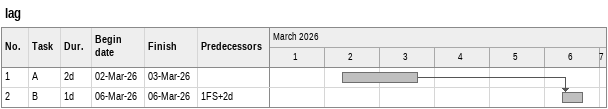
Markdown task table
lag

| ID | Task | Duration | Start | Finish | Predecessors |
|---|---|---|---|---|---|
| 1 | A | 2d | 2026-03-02 | 2026-03-03 |  |
| 2 | B | 1d | 2026-03-06 | 2026-03-06 | 1FS+2d |
